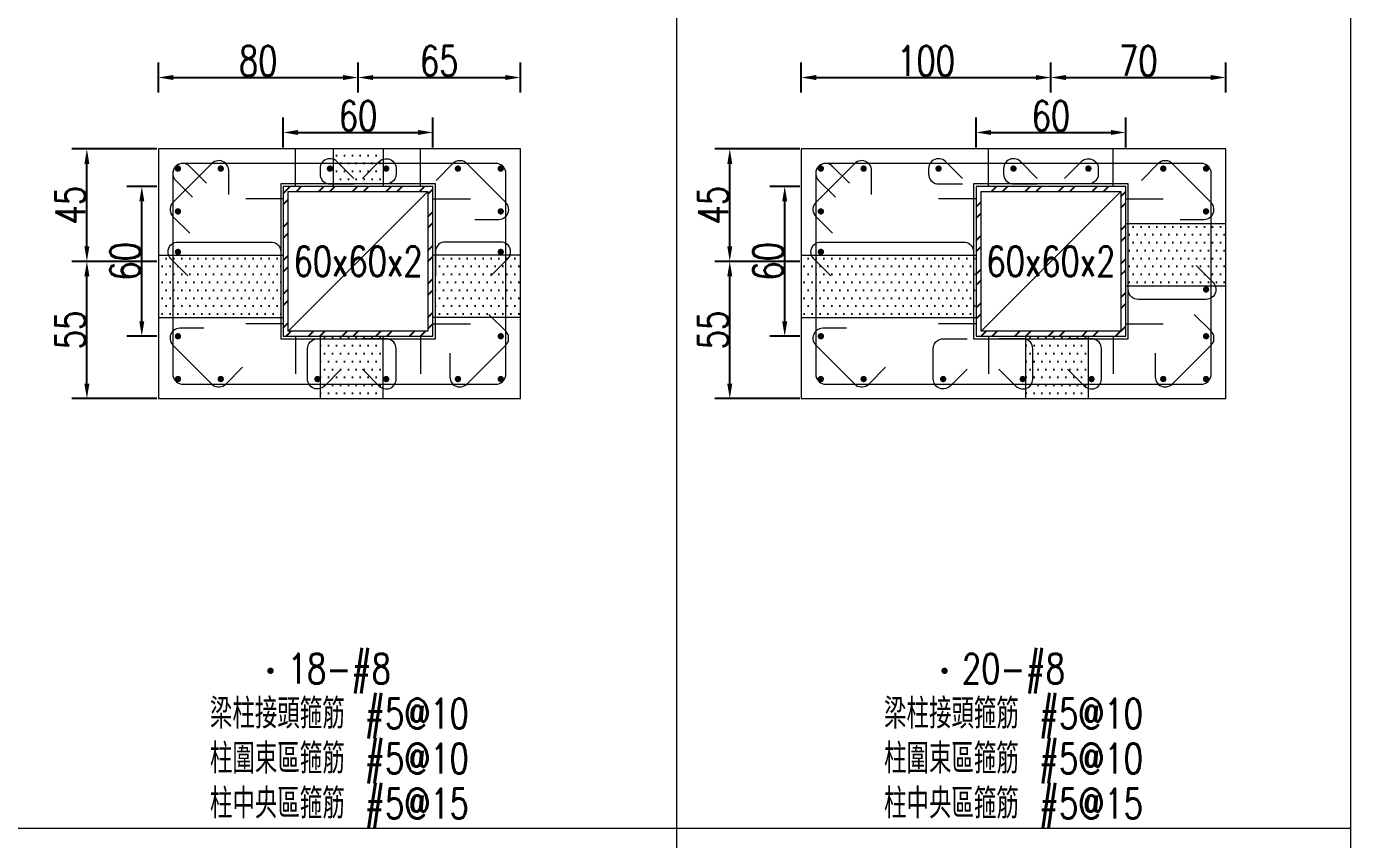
# Model space of a CAD drawing. Header units: millimetres. Extents: x 0 to 3905, y 0 to 8880.
# Drawn here: x 3375 to 3905, y 2437 to 2763 of the extents above; entities that cross this region are included whole.
import ezdxf
from ezdxf.enums import TextEntityAlignment as Align

# ---------------------------------------------------------------- set-up
doc = ezdxf.new("R2010")
doc.units = ezdxf.units.MM
doc.layers.get('DEFPOINTS').update_dxf_attribs({"color": 3})
for name, color, linetype in [('Hatch線', 6, 'Continuous'), ('TC-鋼粱', 132, 'Continuous'), ('主筋斷面', 2, 'Continuous'), ('文字-主筋根數', 7, 'Continuous'), ('文字-剪力筋 中央區', 7, 'Continuous'), ('文字-剪力筋-BC', 7, 'Continuous'), ('文字-剪力筋-圍束區', 7, 'Continuous'), ('文字-輔助字', 7, 'Continuous'), ('柱斷面線', 4, 'Continuous'), ('標註字', 4, 'Continuous'), ('箍筋線', 1, 'Continuous'), ('網格線', 7, 'Continuous'), ('鋼柱', 11, 'Continuous')]:
    doc.layers.add(name, color=color, linetype=linetype)
doc.styles.add('note', font='txt.shx', dxfattribs={"width": 0.75, "height": 12})
doc.styles.add('txt', font='txt.shx', dxfattribs={"height": 0.2, "bigfont": 'chineset.shx'})
doc.dimstyles.new('RCAD_DIM', dxfattribs={"dimtxt": 12, "dimasz": 6, "dimexe": 6, "dimexo": 0.625, "dimtad": 1, "dimdec": 0, "dimdsep": 46, "dimtxsty": 'note', "dimcen": 2.5, "dimclrd": 256, "dimclre": 256, "dimclrt": 256, "dimadec": 0, "dimazin": 0, "dimtfac": 1, "dimtmove": 0, "dimatfit": 3, "dimfxl": 0, "dimtolj": 1, "dimarcsym": 0})

# ---------------------------------------------------------------- blocks, each defined once
blk = doc.blocks.new('*D1902')
at = {"layer": 'DEFPOINTS', "color": 0}
for p in [(3537.5, 2720.62), (3477.5, 2714), (3537.5, 2714)]:
    blk.add_point(p, dxfattribs=at)
at = {"layer": '標註字', "lineweight": -2}
for p, q in [((3477.5, 2714.62), (3477.5, 2726.62)), ((3537.5, 2714.62), (3537.5, 2726.62)), ((3483.5, 2720.62), (3531.5, 2720.62))]:
    blk.add_line(p, q, dxfattribs=at)
at = {"layer": '標註字'}
for points in [[(3483.5, 2721.62), (3483.5, 2719.62), (3477.5, 2720.62)], [(3531.5, 2719.62), (3531.5, 2721.62), (3537.5, 2720.62)]]:
    blk.add_solid(points, dxfattribs=at)
at = {"layer": '標註字', "insert": (3507.5, 2727.25), "char_height": 12, "attachment_point": 5, "style": 'note'}
blk.add_mtext('\\A1;60', dxfattribs=at)
blk = doc.blocks.new('*D1903')
at = {"layer": 'DEFPOINTS', "color": 0}
for p in [(3420.88, 2699), (3427.5, 2699), (3427.5, 2639)]:
    blk.add_point(p, dxfattribs=at)
at = {"layer": '標註字', "lineweight": -2}
for p, q in [((3426.88, 2699), (3414.88, 2699)), ((3420.88, 2645), (3420.88, 2693)), ((3426.88, 2639), (3414.88, 2639))]:
    blk.add_line(p, q, dxfattribs=at)
at = {"layer": '標註字'}
for points in [[(3421.88, 2693), (3419.88, 2693), (3420.88, 2699)], [(3419.88, 2645), (3421.88, 2645), (3420.88, 2639)]]:
    blk.add_solid(points, dxfattribs=at)
at = {"layer": '標註字', "insert": (3414.25, 2669), "char_height": 12, "attachment_point": 5, "rotation": 90, "style": 'note'}
blk.add_mtext('\\A1;60', dxfattribs=at)
blk = doc.blocks.new('*D1904')
at = {"layer": 'DEFPOINTS', "color": 0}
for p in [(3507.5, 2742.62), (3427.5, 2736), (3507.5, 2736)]:
    blk.add_point(p, dxfattribs=at)
at = {"layer": '標註字', "lineweight": -2}
for p, q in [((3427.5, 2736.62), (3427.5, 2748.62)), ((3507.5, 2736.62), (3507.5, 2748.62)), ((3433.5, 2742.62), (3501.5, 2742.62))]:
    blk.add_line(p, q, dxfattribs=at)
at = {"layer": '標註字'}
for points in [[(3433.5, 2743.62), (3433.5, 2741.62), (3427.5, 2742.62)], [(3501.5, 2741.62), (3501.5, 2743.62), (3507.5, 2742.62)]]:
    blk.add_solid(points, dxfattribs=at)
at = {"layer": '標註字', "insert": (3467.5, 2749.25), "char_height": 12, "attachment_point": 5, "style": 'note'}
blk.add_mtext('\\A1;80', dxfattribs=at)
blk = doc.blocks.new('*D1905')
at = {"layer": 'DEFPOINTS', "color": 0}
for p in [(3572.5, 2742.62), (3507.5, 2736), (3572.5, 2736)]:
    blk.add_point(p, dxfattribs=at)
at = {"layer": '標註字', "lineweight": -2}
for p, q in [((3507.5, 2736.62), (3507.5, 2748.62)), ((3572.5, 2736.62), (3572.5, 2748.62)), ((3513.5, 2742.62), (3566.5, 2742.62))]:
    blk.add_line(p, q, dxfattribs=at)
at = {"layer": '標註字'}
for points in [[(3513.5, 2743.62), (3513.5, 2741.62), (3507.5, 2742.62)], [(3566.5, 2741.62), (3566.5, 2743.62), (3572.5, 2742.62)]]:
    blk.add_solid(points, dxfattribs=at)
at = {"layer": '標註字', "insert": (3540, 2749.25), "char_height": 12, "attachment_point": 5, "style": 'note'}
blk.add_mtext('\\A1;65', dxfattribs=at)
blk = doc.blocks.new('*D1906')
at = {"layer": 'DEFPOINTS', "color": 0}
for p in [(3398.88, 2669), (3427.5, 2669), (3427.5, 2614)]:
    blk.add_point(p, dxfattribs=at)
at = {"layer": '標註字', "lineweight": -2}
for p, q in [((3426.88, 2669), (3392.88, 2669)), ((3398.88, 2620), (3398.88, 2663)), ((3426.88, 2614), (3392.88, 2614))]:
    blk.add_line(p, q, dxfattribs=at)
at = {"layer": '標註字'}
for points in [[(3399.88, 2663), (3397.88, 2663), (3398.88, 2669)], [(3397.88, 2620), (3399.88, 2620), (3398.88, 2614)]]:
    blk.add_solid(points, dxfattribs=at)
at = {"layer": '標註字', "insert": (3392.25, 2641.5), "char_height": 12, "attachment_point": 5, "rotation": 90, "style": 'note'}
blk.add_mtext('\\A1;55', dxfattribs=at)
blk = doc.blocks.new('*D1907')
at = {"layer": 'DEFPOINTS', "color": 0}
for p in [(3398.88, 2714), (3427.5, 2714), (3427.5, 2669)]:
    blk.add_point(p, dxfattribs=at)
at = {"layer": '標註字', "lineweight": -2}
for p, q in [((3426.88, 2714), (3392.88, 2714)), ((3398.88, 2675), (3398.88, 2708)), ((3426.88, 2669), (3392.88, 2669))]:
    blk.add_line(p, q, dxfattribs=at)
at = {"layer": '標註字'}
for points in [[(3399.88, 2708), (3397.88, 2708), (3398.88, 2714)], [(3397.88, 2675), (3399.88, 2675), (3398.88, 2669)]]:
    blk.add_solid(points, dxfattribs=at)
at = {"layer": '標註字', "insert": (3392.25, 2691.5), "char_height": 12, "attachment_point": 5, "rotation": 90, "style": 'note'}
blk.add_mtext('\\A1;45', dxfattribs=at)
blk = doc.blocks.new('Circle_Filled')
at = {"const_width": 0.5}
blk.add_lwpolyline([(-0.25, 0, 1), (0.25, 0, 1)], format="xyb", close=True, dxfattribs=at)
blk = doc.blocks.new('*D2034')
at = {"layer": 'DEFPOINTS', "color": 0}
for p in [(3815, 2720.62), (3755, 2714), (3815, 2714)]:
    blk.add_point(p, dxfattribs=at)
at = {"layer": '標註字', "lineweight": -2}
for p, q in [((3755, 2714.62), (3755, 2726.62)), ((3815, 2714.62), (3815, 2726.62)), ((3761, 2720.62), (3809, 2720.62))]:
    blk.add_line(p, q, dxfattribs=at)
at = {"layer": '標註字'}
for points in [[(3761, 2721.62), (3761, 2719.62), (3755, 2720.62)], [(3809, 2719.62), (3809, 2721.62), (3815, 2720.62)]]:
    blk.add_solid(points, dxfattribs=at)
at = {"layer": '標註字', "insert": (3785, 2727.25), "char_height": 12, "attachment_point": 5, "style": 'note'}
blk.add_mtext('\\A1;60', dxfattribs=at)
blk = doc.blocks.new('*D2035')
at = {"layer": 'DEFPOINTS', "color": 0}
for p in [(3678.38, 2699), (3685, 2699), (3685, 2639)]:
    blk.add_point(p, dxfattribs=at)
at = {"layer": '標註字', "lineweight": -2}
for p, q in [((3684.38, 2699), (3672.38, 2699)), ((3678.38, 2645), (3678.38, 2693)), ((3684.38, 2639), (3672.38, 2639))]:
    blk.add_line(p, q, dxfattribs=at)
at = {"layer": '標註字'}
for points in [[(3679.38, 2693), (3677.38, 2693), (3678.38, 2699)], [(3677.38, 2645), (3679.38, 2645), (3678.38, 2639)]]:
    blk.add_solid(points, dxfattribs=at)
at = {"layer": '標註字', "insert": (3671.75, 2669), "char_height": 12, "attachment_point": 5, "rotation": 90, "style": 'note'}
blk.add_mtext('\\A1;60', dxfattribs=at)
blk = doc.blocks.new('*D2036')
at = {"layer": 'DEFPOINTS', "color": 0}
for p in [(3785, 2742.62), (3685, 2736), (3785, 2736)]:
    blk.add_point(p, dxfattribs=at)
at = {"layer": '標註字', "lineweight": -2}
for p, q in [((3685, 2736.62), (3685, 2748.62)), ((3785, 2736.62), (3785, 2748.62)), ((3691, 2742.62), (3779, 2742.62))]:
    blk.add_line(p, q, dxfattribs=at)
at = {"layer": '標註字'}
for points in [[(3691, 2743.62), (3691, 2741.62), (3685, 2742.62)], [(3779, 2741.62), (3779, 2743.62), (3785, 2742.62)]]:
    blk.add_solid(points, dxfattribs=at)
at = {"layer": '標註字', "insert": (3735, 2749.25), "char_height": 12, "attachment_point": 5, "style": 'note'}
blk.add_mtext('\\A1;100', dxfattribs=at)
blk = doc.blocks.new('*D2037')
at = {"layer": 'DEFPOINTS', "color": 0}
for p in [(3855, 2742.62), (3785, 2736), (3855, 2736)]:
    blk.add_point(p, dxfattribs=at)
at = {"layer": '標註字', "lineweight": -2}
for p, q in [((3785, 2736.62), (3785, 2748.62)), ((3855, 2736.62), (3855, 2748.62)), ((3791, 2742.62), (3849, 2742.62))]:
    blk.add_line(p, q, dxfattribs=at)
at = {"layer": '標註字'}
for points in [[(3791, 2743.62), (3791, 2741.62), (3785, 2742.62)], [(3849, 2741.62), (3849, 2743.62), (3855, 2742.62)]]:
    blk.add_solid(points, dxfattribs=at)
at = {"layer": '標註字', "insert": (3820, 2749.25), "char_height": 12, "attachment_point": 5, "style": 'note'}
blk.add_mtext('\\A1;70', dxfattribs=at)
blk = doc.blocks.new('*D2038')
at = {"layer": 'DEFPOINTS', "color": 0}
for p in [(3656.38, 2669), (3685, 2669), (3685, 2614)]:
    blk.add_point(p, dxfattribs=at)
at = {"layer": '標註字', "lineweight": -2}
for p, q in [((3684.38, 2669), (3650.38, 2669)), ((3656.38, 2620), (3656.38, 2663)), ((3684.38, 2614), (3650.38, 2614))]:
    blk.add_line(p, q, dxfattribs=at)
at = {"layer": '標註字'}
for points in [[(3657.38, 2663), (3655.38, 2663), (3656.38, 2669)], [(3655.38, 2620), (3657.38, 2620), (3656.38, 2614)]]:
    blk.add_solid(points, dxfattribs=at)
at = {"layer": '標註字', "insert": (3649.75, 2641.5), "char_height": 12, "attachment_point": 5, "rotation": 90, "style": 'note'}
blk.add_mtext('\\A1;55', dxfattribs=at)
blk = doc.blocks.new('*D2039')
at = {"layer": 'DEFPOINTS', "color": 0}
for p in [(3656.38, 2714), (3685, 2714), (3685, 2669)]:
    blk.add_point(p, dxfattribs=at)
at = {"layer": '標註字', "lineweight": -2}
for p, q in [((3684.38, 2714), (3650.38, 2714)), ((3656.38, 2675), (3656.38, 2708)), ((3684.38, 2669), (3650.38, 2669))]:
    blk.add_line(p, q, dxfattribs=at)
at = {"layer": '標註字'}
for points in [[(3657.38, 2708), (3655.38, 2708), (3656.38, 2714)], [(3655.38, 2675), (3657.38, 2675), (3656.38, 2669)]]:
    blk.add_solid(points, dxfattribs=at)
at = {"layer": '標註字', "insert": (3649.75, 2691.5), "char_height": 12, "attachment_point": 5, "rotation": 90, "style": 'note'}
blk.add_mtext('\\A1;45', dxfattribs=at)

msp = doc.modelspace()

# ---------------------------------------------------------------- hatches: boundary and pattern name
at = {"layer": 'Hatch線'}
h = msp.add_hatch(dxfattribs=at)
h.set_pattern_fill('ANSI32', color=256, style=0)
h.paths.add_polyline_path([(3477.5, 2639), (3537.5, 2639), (3537.5, 2699), (3477.5, 2699)], flags=17)
h.paths.add_polyline_path([(3479.5, 2641), (3479.5, 2697), (3535.5, 2697), (3535.5, 2641)])
h = msp.add_hatch(dxfattribs=at)
h.set_pattern_fill('ANSI32', color=256, style=0)
h.paths.add_polyline_path([(3755, 2639), (3815, 2639), (3815, 2699), (3755, 2699)], flags=17)
h.paths.add_polyline_path([(3757, 2641), (3757, 2697), (3813, 2697), (3813, 2641)])
at = {"layer": 'TC-鋼粱'}
h = msp.add_hatch(dxfattribs=at)
h.set_pattern_fill('DOTS', color=256, scale=2, style=0)
h.paths.add_polyline_path([(3517.5, 2714), (3497.5, 2714), (3497.5, 2699), (3517.5, 2699)], flags=17)
h = msp.add_hatch(dxfattribs=at)
h.set_pattern_fill('DOTS', color=256, scale=2, style=0)
h.paths.add_polyline_path([(3855, 2659), (3855, 2684), (3815, 2684), (3815, 2659)], flags=17)
h = msp.add_hatch(dxfattribs=at)
h.set_pattern_fill('DOTS', color=256, scale=2, style=0)
h.paths.add_polyline_path([(3427.5, 2671.5), (3427.5, 2646.5), (3477.5, 2646.5), (3477.5, 2671.5)], flags=17)
h = msp.add_hatch(dxfattribs=at)
h.set_pattern_fill('DOTS', color=256, scale=2, style=0)
h.paths.add_polyline_path([(3572.5, 2646.5), (3572.5, 2671.5), (3537.5, 2671.5), (3537.5, 2646.5)], flags=17)
h = msp.add_hatch(dxfattribs=at)
h.set_pattern_fill('DOTS', color=256, scale=2, style=0)
h.paths.add_polyline_path([(3685, 2671.5), (3685, 2646.5), (3755, 2646.5), (3755, 2671.5)], flags=17)
h = msp.add_hatch(dxfattribs=at)
h.set_pattern_fill('DOTS', color=256, scale=2, style=0)
h.paths.add_polyline_path([(3492.5, 2614), (3517.5, 2614), (3517.5, 2639), (3492.5, 2639)], flags=17)
h = msp.add_hatch(dxfattribs=at)
h.set_pattern_fill('DOTS', color=256, scale=2, style=0)
h.paths.add_polyline_path([(3775, 2614), (3800, 2614), (3800, 2639), (3775, 2639)], flags=17)

# ---------------------------------------------------------------- linework, layer by layer
at = {"layer": 'DEFPOINTS', "lineweight": 5}
for points in [[(3482.5, 2699), (3482.5, 2714)], [(3532.5, 2699), (3532.5, 2714)], [(3760, 2699), (3760, 2714)], [(3810, 2699), (3810, 2714)], [(3477.5, 2638), (3538.5, 2638), (3538.5, 2700), (3476.5, 2700), (3476.5, 2638), (3477.5, 2638)], [(3755, 2638), (3816, 2638), (3816, 2700), (3754, 2700), (3754, 2638), (3755, 2638)], [(3477.5, 2694), (3462.5, 2694)], [(3479.5, 2641), (3535.5, 2697)], [(3537.5, 2694), (3552.5, 2694)], [(3755, 2694), (3740, 2694)], [(3757, 2641), (3813, 2697)], [(3815, 2694), (3830, 2694)], [(3477.5, 2644), (3462.5, 2644)], [(3537.5, 2644), (3552.5, 2644)], [(3755, 2644), (3740, 2644)], [(3815, 2644), (3830, 2644)], [(3482.5, 2639), (3482.5, 2624)], [(3532.5, 2639), (3532.5, 2624)], [(3760, 2639), (3760, 2624)], [(3810, 2639), (3810, 2624)]]:
    msp.add_lwpolyline(points, dxfattribs=at)
at = {"layer": 'TC-鋼粱', "lineweight": 5}
for points in [[(3497.5, 2714), (3497.5, 2699)], [(3517.5, 2714), (3517.5, 2699)], [(3855, 2684), (3815, 2684)], [(3427.5, 2671.5), (3477.5, 2671.5)], [(3572.5, 2671.5), (3537.5, 2671.5)], [(3685, 2671.5), (3755, 2671.5)], [(3855, 2659), (3815, 2659)], [(3427.5, 2646.5), (3477.5, 2646.5)], [(3572.5, 2646.5), (3537.5, 2646.5)], [(3685, 2646.5), (3755, 2646.5)], [(3492.5, 2614), (3492.5, 2639)], [(3517.5, 2614), (3517.5, 2639)], [(3775, 2614), (3775, 2639)], [(3800, 2614), (3800, 2639)]]:
    msp.add_lwpolyline(points, dxfattribs=at)
at = {"layer": '柱斷面線', "lineweight": 5}
for points in [[(3427.5, 2614), (3572.5, 2614), (3572.5, 2714), (3427.5, 2714), (3427.5, 2614)], [(3685, 2614), (3855, 2614), (3855, 2714), (3685, 2714), (3685, 2614)]]:
    msp.add_lwpolyline(points, dxfattribs=at)
at = {"layer": '箍筋線', "lineweight": 5}
for points in [[(3505.79, 2702.2), (3499.04, 2708.95), (3498.53, 2709.38), (3497.95, 2709.72), (3497.33, 2709.96), (3496.68, 2710.09), (3496.01, 2710.11), (3495.35, 2710.02), (3494.71, 2709.81), (3494.12, 2709.51), (3493.58, 2709.1), (3493.12, 2708.62), (3492.75, 2708.06), (3492.48, 2707.45), (3492.31, 2706.81), (3492.25, 2706.14), (3492.25, 2703.97), (3492.32, 2703.28), (3492.49, 2702.62), (3492.79, 2701.99), (3493.18, 2701.42), (3493.67, 2700.93), (3494.24, 2700.53), (3494.87, 2700.24), (3495.54, 2700.06), (3496.23, 2700), (3505.77, 2700)], [(3509.21, 2702.2), (3515.96, 2708.95), (3516.47, 2709.38), (3517.05, 2709.72), (3517.67, 2709.96), (3518.32, 2710.09), (3518.99, 2710.11), (3519.65, 2710.02), (3520.29, 2709.81), (3520.88, 2709.51), (3521.42, 2709.1), (3521.88, 2708.62), (3522.25, 2708.06), (3522.52, 2707.45), (3522.69, 2706.81), (3522.74, 2706.14), (3522.74, 2703.97), (3522.68, 2703.28), (3522.51, 2702.62), (3522.21, 2701.99), (3521.81, 2701.42), (3521.32, 2700.93), (3520.76, 2700.53), (3520.13, 2700.24), (3519.46, 2700.06), (3518.77, 2700), (3509.23, 2700)], [(3749.56, 2702.2), (3742.81, 2708.95), (3742.3, 2709.38), (3741.72, 2709.72), (3741.1, 2709.96), (3740.45, 2710.09), (3739.78, 2710.11), (3739.12, 2710.02), (3738.48, 2709.81), (3737.89, 2709.51), (3737.35, 2709.1), (3736.89, 2708.62), (3736.52, 2708.06), (3736.25, 2707.45), (3736.08, 2706.81), (3736.03, 2706.14), (3736.03, 2703.97), (3736.09, 2703.28), (3736.26, 2702.62), (3736.56, 2701.99), (3736.95, 2701.42), (3737.44, 2700.93), (3738.01, 2700.53), (3738.64, 2700.24), (3739.31, 2700.06), (3740, 2700), (3749.54, 2700)], [(3779.56, 2702.2), (3772.81, 2708.95), (3772.3, 2709.38), (3771.72, 2709.72), (3771.1, 2709.96), (3770.45, 2710.09), (3769.78, 2710.11), (3769.12, 2710.02), (3768.48, 2709.81), (3767.89, 2709.51), (3767.35, 2709.1), (3766.89, 2708.62), (3766.52, 2708.06), (3766.25, 2707.45), (3766.08, 2706.81), (3766.03, 2706.14), (3766.03, 2703.97), (3766.09, 2703.28), (3766.26, 2702.62), (3766.56, 2701.99), (3766.95, 2701.42), (3767.44, 2700.93), (3768.01, 2700.53), (3768.64, 2700.24), (3769.31, 2700.06), (3770, 2700), (3779.54, 2700)], [(3790.44, 2702.2), (3797.19, 2708.95), (3797.7, 2709.38), (3798.28, 2709.72), (3798.9, 2709.96), (3799.55, 2710.09), (3800.22, 2710.11), (3800.88, 2710.02), (3801.52, 2709.81), (3802.11, 2709.51), (3802.65, 2709.1), (3803.11, 2708.62), (3803.48, 2708.06), (3803.75, 2707.45), (3803.92, 2706.81), (3803.97, 2706.14), (3803.97, 2703.97), (3803.91, 2703.28), (3803.74, 2702.62), (3803.44, 2701.99), (3803.05, 2701.42), (3802.56, 2700.93), (3801.99, 2700.53), (3801.36, 2700.24), (3800.69, 2700.06), (3800, 2700), (3790.46, 2700)], [(3455.69, 2695.81), (3455.69, 2705.35), (3455.63, 2706.02), (3455.46, 2706.66), (3455.19, 2707.27), (3454.82, 2707.83), (3454.36, 2708.32), (3453.83, 2708.72), (3453.23, 2709.02), (3452.6, 2709.23), (3451.93, 2709.32), (3451.27, 2709.3), (3450.61, 2709.17), (3449.99, 2708.93), (3449.41, 2708.59), (3448.9, 2708.16), (3433.34, 2692.6), (3432.89, 2692.07), (3432.55, 2691.47), (3432.31, 2690.82), (3432.19, 2690.13), (3432.19, 2689.44), (3432.31, 2688.76), (3432.55, 2688.11), (3432.89, 2687.51), (3433.34, 2686.98), (3440.08, 2680.23)], [(3446.83, 2700.29), (3440.08, 2707.04), (3439.57, 2707.47), (3438.99, 2707.81), (3438.37, 2708.05), (3437.72, 2708.18), (3437.05, 2708.2), (3436.39, 2708.11), (3435.75, 2707.9), (3435.16, 2707.6), (3434.62, 2707.19), (3434.16, 2706.71), (3433.79, 2706.15), (3433.52, 2705.54), (3433.35, 2704.9), (3433.29, 2704.23), (3433.29, 2623.77), (3433.36, 2623.08), (3433.53, 2622.41), (3433.83, 2621.78), (3434.22, 2621.21), (3434.71, 2620.72), (3435.28, 2620.33), (3435.91, 2620.03), (3436.58, 2619.86), (3437.27, 2619.79), (3562.73, 2619.79), (3563.42, 2619.86), (3564.09, 2620.03), (3564.72, 2620.33), (3565.29, 2620.72), (3565.78, 2621.21), (3566.17, 2621.78), (3566.47, 2622.41), (3566.64, 2623.08), (3566.71, 2623.77), (3566.71, 2704.23), (3566.64, 2704.92), (3566.47, 2705.59), (3566.17, 2706.22), (3565.78, 2706.79), (3565.29, 2707.28), (3564.72, 2707.67), (3564.09, 2707.97), (3563.42, 2708.14), (3562.73, 2708.21), (3437.27, 2708.21), (3436.6, 2708.15), (3435.96, 2707.98), (3435.35, 2707.71), (3434.79, 2707.34), (3434.31, 2706.88), (3433.9, 2706.34), (3433.6, 2705.75), (3433.39, 2705.11), (3433.3, 2704.45), (3433.32, 2703.78), (3433.45, 2703.13), (3433.69, 2702.51), (3434.03, 2701.93), (3434.46, 2701.42), (3441.21, 2694.67)], [(3554.31, 2685.81), (3563.85, 2685.81), (3564.52, 2685.87), (3565.16, 2686.04), (3565.77, 2686.31), (3566.33, 2686.68), (3566.82, 2687.14), (3567.22, 2687.67), (3567.52, 2688.27), (3567.73, 2688.9), (3567.82, 2689.57), (3567.8, 2690.23), (3567.67, 2690.89), (3567.43, 2691.51), (3567.09, 2692.09), (3566.66, 2692.6), (3551.1, 2708.16), (3550.57, 2708.61), (3549.97, 2708.95), (3549.32, 2709.19), (3548.63, 2709.31), (3547.94, 2709.31), (3547.26, 2709.19), (3546.61, 2708.95), (3546.01, 2708.61), (3545.48, 2708.16), (3538.73, 2701.42)], [(3713.19, 2695.81), (3713.19, 2705.35), (3713.13, 2706.02), (3712.96, 2706.66), (3712.69, 2707.27), (3712.32, 2707.83), (3711.86, 2708.32), (3711.33, 2708.72), (3710.73, 2709.02), (3710.1, 2709.23), (3709.43, 2709.32), (3708.77, 2709.3), (3708.11, 2709.17), (3707.49, 2708.93), (3706.91, 2708.59), (3706.4, 2708.16), (3690.84, 2692.6), (3690.39, 2692.07), (3690.05, 2691.47), (3689.81, 2690.82), (3689.69, 2690.13), (3689.69, 2689.44), (3689.81, 2688.76), (3690.05, 2688.11), (3690.39, 2687.51), (3690.84, 2686.98), (3697.58, 2680.23)], [(3704.33, 2700.29), (3697.58, 2707.04), (3697.07, 2707.47), (3696.49, 2707.81), (3695.87, 2708.05), (3695.22, 2708.18), (3694.55, 2708.2), (3693.89, 2708.11), (3693.25, 2707.9), (3692.66, 2707.6), (3692.12, 2707.19), (3691.66, 2706.71), (3691.29, 2706.15), (3691.02, 2705.54), (3690.85, 2704.9), (3690.79, 2704.23), (3690.79, 2623.77), (3690.86, 2623.08), (3691.03, 2622.41), (3691.33, 2621.78), (3691.72, 2621.21), (3692.21, 2620.72), (3692.78, 2620.33), (3693.41, 2620.03), (3694.08, 2619.86), (3694.77, 2619.79), (3845.23, 2619.79), (3845.92, 2619.86), (3846.59, 2620.03), (3847.22, 2620.33), (3847.79, 2620.72), (3848.28, 2621.21), (3848.67, 2621.78), (3848.97, 2622.41), (3849.14, 2623.08), (3849.21, 2623.77), (3849.21, 2704.23), (3849.14, 2704.92), (3848.97, 2705.59), (3848.67, 2706.22), (3848.28, 2706.79), (3847.79, 2707.28), (3847.22, 2707.67), (3846.59, 2707.97), (3845.92, 2708.14), (3845.23, 2708.21), (3694.77, 2708.21), (3694.1, 2708.15), (3693.46, 2707.98), (3692.85, 2707.71), (3692.29, 2707.34), (3691.81, 2706.88), (3691.4, 2706.34), (3691.1, 2705.75), (3690.89, 2705.11), (3690.8, 2704.45), (3690.82, 2703.78), (3690.95, 2703.13), (3691.19, 2702.51), (3691.53, 2701.93), (3691.96, 2701.42), (3698.71, 2694.67)], [(3836.81, 2685.81), (3846.35, 2685.81), (3847.02, 2685.87), (3847.66, 2686.04), (3848.27, 2686.31), (3848.83, 2686.68), (3849.32, 2687.14), (3849.72, 2687.67), (3850.02, 2688.27), (3850.23, 2688.9), (3850.32, 2689.57), (3850.3, 2690.23), (3850.17, 2690.89), (3849.93, 2691.51), (3849.59, 2692.09), (3849.16, 2692.6), (3833.6, 2708.16), (3833.07, 2708.61), (3832.47, 2708.95), (3831.82, 2709.19), (3831.13, 2709.31), (3830.44, 2709.31), (3829.76, 2709.19), (3829.11, 2708.95), (3828.51, 2708.61), (3827.98, 2708.16), (3821.23, 2701.42)], [(3439.3, 2663.21), (3432.55, 2669.96), (3432.12, 2670.47), (3431.78, 2671.05), (3431.54, 2671.67), (3431.41, 2672.32), (3431.39, 2672.99), (3431.48, 2673.65), (3431.69, 2674.29), (3431.99, 2674.88), (3432.4, 2675.42), (3432.88, 2675.88), (3433.44, 2676.25), (3434.05, 2676.52), (3434.69, 2676.69), (3435.36, 2676.74), (3472.53, 2676.74), (3473.22, 2676.68), (3473.88, 2676.51), (3474.51, 2676.21), (3475.08, 2675.81), (3475.57, 2675.33), (3475.97, 2674.76), (3476.26, 2674.13), (3476.44, 2673.46), (3476.5, 2672.77), (3476.5, 2663.23)], [(3560.7, 2663.21), (3567.45, 2669.96), (3567.88, 2670.47), (3568.22, 2671.05), (3568.46, 2671.67), (3568.59, 2672.32), (3568.61, 2672.99), (3568.52, 2673.65), (3568.31, 2674.29), (3568.01, 2674.88), (3567.6, 2675.42), (3567.12, 2675.88), (3566.56, 2676.25), (3565.95, 2676.52), (3565.31, 2676.69), (3564.64, 2676.74), (3542.43, 2676.74), (3541.74, 2676.68), (3541.07, 2676.51), (3540.44, 2676.21), (3539.88, 2675.81), (3539.39, 2675.33), (3538.99, 2674.76), (3538.7, 2674.13), (3538.52, 2673.46), (3538.46, 2672.77), (3538.46, 2663.23)], [(3696.8, 2663.21), (3690.05, 2669.96), (3689.62, 2670.47), (3689.28, 2671.05), (3689.04, 2671.67), (3688.91, 2672.32), (3688.89, 2672.99), (3688.98, 2673.65), (3689.19, 2674.29), (3689.49, 2674.88), (3689.9, 2675.42), (3690.38, 2675.88), (3690.94, 2676.25), (3691.55, 2676.52), (3692.19, 2676.69), (3692.86, 2676.74), (3750.02, 2676.74), (3750.72, 2676.68), (3751.38, 2676.51), (3752.01, 2676.21), (3752.58, 2675.81), (3753.07, 2675.33), (3753.47, 2674.76), (3753.76, 2674.13), (3753.94, 2673.46), (3754, 2672.77), (3754, 2663.23)], [(3843.2, 2667.29), (3849.95, 2660.54), (3850.38, 2660.03), (3850.72, 2659.45), (3850.96, 2658.83), (3851.09, 2658.18), (3851.11, 2657.51), (3851.02, 2656.85), (3850.81, 2656.21), (3850.51, 2655.62), (3850.1, 2655.08), (3849.62, 2654.62), (3849.06, 2654.25), (3848.45, 2653.98), (3847.81, 2653.81), (3847.14, 2653.75), (3819.97, 2653.75), (3819.28, 2653.82), (3818.62, 2653.99), (3817.99, 2654.29), (3817.42, 2654.68), (3816.93, 2655.17), (3816.53, 2655.74), (3816.24, 2656.37), (3816.06, 2657.04), (3816, 2657.73), (3816, 2667.27)], [(3544.31, 2632.19), (3544.31, 2622.65), (3544.37, 2621.98), (3544.54, 2621.34), (3544.81, 2620.73), (3545.18, 2620.17), (3545.64, 2619.68), (3546.17, 2619.28), (3546.77, 2618.98), (3547.4, 2618.77), (3548.07, 2618.68), (3548.73, 2618.7), (3549.39, 2618.83), (3550.01, 2619.07), (3550.59, 2619.41), (3551.1, 2619.84), (3566.66, 2635.4), (3567.11, 2635.93), (3567.45, 2636.53), (3567.69, 2637.18), (3567.81, 2637.87), (3567.81, 2638.56), (3567.69, 2639.24), (3567.45, 2639.89), (3567.11, 2640.49), (3566.66, 2641.02), (3559.92, 2647.77)], [(3826.81, 2632.19), (3826.81, 2622.65), (3826.87, 2621.98), (3827.04, 2621.34), (3827.31, 2620.73), (3827.68, 2620.17), (3828.14, 2619.68), (3828.67, 2619.28), (3829.27, 2618.98), (3829.9, 2618.77), (3830.57, 2618.68), (3831.23, 2618.7), (3831.89, 2618.83), (3832.51, 2619.07), (3833.09, 2619.41), (3833.6, 2619.84), (3849.16, 2635.4), (3849.61, 2635.93), (3849.95, 2636.53), (3850.19, 2637.18), (3850.31, 2637.87), (3850.31, 2638.56), (3850.19, 2639.24), (3849.95, 2639.89), (3849.61, 2640.49), (3849.16, 2641.02), (3842.42, 2647.77)], [(3445.69, 2642.19), (3436.15, 2642.19), (3435.48, 2642.13), (3434.84, 2641.96), (3434.23, 2641.69), (3433.67, 2641.32), (3433.18, 2640.86), (3432.78, 2640.33), (3432.48, 2639.73), (3432.27, 2639.1), (3432.18, 2638.43), (3432.2, 2637.77), (3432.33, 2637.11), (3432.57, 2636.49), (3432.91, 2635.91), (3433.34, 2635.4), (3448.9, 2619.84), (3449.43, 2619.39), (3450.03, 2619.05), (3450.68, 2618.81), (3451.37, 2618.69), (3452.06, 2618.69), (3452.74, 2618.81), (3453.39, 2619.05), (3453.99, 2619.39), (3454.52, 2619.84), (3461.27, 2626.58)], [(3703.19, 2642.19), (3693.65, 2642.19), (3692.98, 2642.13), (3692.34, 2641.96), (3691.73, 2641.69), (3691.17, 2641.32), (3690.68, 2640.86), (3690.28, 2640.33), (3689.98, 2639.73), (3689.77, 2639.1), (3689.68, 2638.43), (3689.7, 2637.77), (3689.83, 2637.11), (3690.07, 2636.49), (3690.41, 2635.91), (3690.84, 2635.4), (3706.4, 2619.84), (3706.93, 2619.39), (3707.53, 2619.05), (3708.18, 2618.81), (3708.87, 2618.69), (3709.56, 2618.69), (3710.24, 2618.81), (3710.89, 2619.05), (3711.49, 2619.39), (3712.02, 2619.84), (3718.77, 2626.58)], [(3500.79, 2625.8), (3494.04, 2619.05), (3493.53, 2618.62), (3492.95, 2618.28), (3492.33, 2618.04), (3491.67, 2617.91), (3491.01, 2617.89), (3490.35, 2617.98), (3489.71, 2618.19), (3489.12, 2618.49), (3488.58, 2618.9), (3488.12, 2619.38), (3487.75, 2619.94), (3487.48, 2620.55), (3487.31, 2621.19), (3487.25, 2621.86), (3487.25, 2634.02), (3487.32, 2634.72), (3487.49, 2635.38), (3487.79, 2636.01), (3488.18, 2636.58), (3488.67, 2637.07), (3489.24, 2637.47), (3489.87, 2637.76), (3490.54, 2637.94), (3491.23, 2638), (3500.77, 2638)], [(3509.21, 2625.8), (3515.96, 2619.05), (3516.47, 2618.62), (3517.05, 2618.28), (3517.67, 2618.04), (3518.32, 2617.91), (3518.99, 2617.89), (3519.65, 2617.98), (3520.29, 2618.19), (3520.88, 2618.49), (3521.42, 2618.9), (3521.88, 2619.38), (3522.25, 2619.94), (3522.52, 2620.55), (3522.69, 2621.19), (3522.74, 2621.86), (3522.74, 2634.02), (3522.68, 2634.72), (3522.51, 2635.38), (3522.21, 2636.01), (3521.81, 2636.58), (3521.32, 2637.07), (3520.76, 2637.47), (3520.13, 2637.76), (3519.46, 2637.94), (3518.77, 2638), (3509.23, 2638)], [(3751.42, 2625.8), (3744.68, 2619.05), (3744.17, 2618.62), (3743.59, 2618.28), (3742.97, 2618.04), (3742.31, 2617.91), (3741.64, 2617.89), (3740.98, 2617.98), (3740.34, 2618.19), (3739.75, 2618.49), (3739.22, 2618.9), (3738.76, 2619.38), (3738.39, 2619.94), (3738.11, 2620.55), (3737.95, 2621.19), (3737.89, 2621.86), (3737.89, 2634.02), (3737.95, 2634.72), (3738.13, 2635.38), (3738.42, 2636.01), (3738.82, 2636.58), (3739.31, 2637.07), (3739.88, 2637.47), (3740.51, 2637.76), (3741.17, 2637.94), (3741.86, 2638), (3751.4, 2638)], [(3764.17, 2625.8), (3770.92, 2619.05), (3771.43, 2618.62), (3772.01, 2618.28), (3772.63, 2618.04), (3773.28, 2617.91), (3773.95, 2617.89), (3774.61, 2617.98), (3775.25, 2618.19), (3775.84, 2618.49), (3776.38, 2618.9), (3776.84, 2619.38), (3777.21, 2619.94), (3777.48, 2620.55), (3777.65, 2621.19), (3777.7, 2621.86), (3777.7, 2634.02), (3777.64, 2634.72), (3777.47, 2635.38), (3777.17, 2636.01), (3776.77, 2636.58), (3776.28, 2637.07), (3775.72, 2637.47), (3775.09, 2637.76), (3774.42, 2637.94), (3773.73, 2638), (3764.19, 2638)], [(3791.71, 2625.8), (3798.46, 2619.05), (3798.97, 2618.62), (3799.55, 2618.28), (3800.17, 2618.04), (3800.82, 2617.91), (3801.49, 2617.89), (3802.15, 2617.98), (3802.79, 2618.19), (3803.38, 2618.49), (3803.92, 2618.9), (3804.38, 2619.38), (3804.75, 2619.94), (3805.02, 2620.55), (3805.19, 2621.19), (3805.24, 2621.86), (3805.24, 2634.02), (3805.18, 2634.72), (3805.01, 2635.38), (3804.71, 2636.01), (3804.31, 2636.58), (3803.82, 2637.07), (3803.26, 2637.47), (3802.63, 2637.76), (3801.96, 2637.94), (3801.27, 2638), (3791.73, 2638)]]:
    msp.add_lwpolyline(points, dxfattribs=at)
at = {"layer": '網格線', "lineweight": 5}
for points in [[(3635, 2814), (3635, 2442)], [(3905, 2814), (3905, 2442)], [(3365, 2442), (3635, 2442)], [(3635, 2442), (3905, 2442)], [(3635, 2442), (3635, 2412)], [(3905, 2442), (3905, 2412)]]:
    msp.add_lwpolyline(points, dxfattribs=at)
at = {"layer": '鋼柱', "lineweight": 5}
for points in [[(3477.5, 2639), (3537.5, 2639), (3537.5, 2699), (3477.5, 2699), (3477.5, 2639)], [(3479.5, 2641), (3479.5, 2697), (3535.5, 2697), (3535.5, 2641), (3479.5, 2641)], [(3755, 2639), (3815, 2639), (3815, 2699), (3755, 2699), (3755, 2639)], [(3757, 2641), (3757, 2697), (3813, 2697), (3813, 2641), (3757, 2641)]]:
    msp.add_lwpolyline(points, dxfattribs=at)

# ---------------------------------------------------------------- block references
at = {"layer": '主筋斷面', "lineweight": 5, "xscale": 2.539999961853027, "yscale": 2.539999961853027}
for p in [(3435.36, 2706.14), (3452.5, 2706.14), (3496.23, 2706.14), (3518.77, 2706.14), (3547.5, 2706.14), (3564.64, 2706.14), (3692.86, 2706.14), (3710, 2706.14), (3740, 2706.14), (3770, 2706.14), (3800, 2706.14), (3830, 2706.14), (3847.14, 2706.14), (3435.36, 2689), (3564.64, 2689), (3692.86, 2689), (3847.14, 2689), (3435.36, 2672.77), (3564.64, 2672.77), (3692.86, 2672.77), (3847.14, 2657.73), (3435.36, 2639), (3564.64, 2639), (3692.86, 2639), (3847.14, 2639), (3435.36, 2621.86), (3452.5, 2621.86), (3491.23, 2621.86), (3518.77, 2621.86), (3547.5, 2621.86), (3564.64, 2621.86), (3692.86, 2621.86), (3710, 2621.86), (3741.86, 2621.86), (3773.73, 2621.86), (3801.27, 2621.86), (3830, 2621.86), (3847.14, 2621.86), (3472.42, 2505), (3742.42, 2505)]:
    msp.add_blockref('Circle_Filled', p, dxfattribs=at)

# ---------------------------------------------------------------- texts
at = {"layer": '文字-主筋根數', "style": 'txt', "width": 0.75}
for s, p in [('18-#8', (3500, 2505)), ('20-#8', (3770, 2505))]:
    msp.add_text(s, height=12, dxfattribs=at).set_placement(p, align=Align.MIDDLE)
at = {"layer": '文字-剪力筋 中央區', "style": 'txt', "width": 0.75}
for p in [(3500, 2451), (3770, 2451)]:
    msp.add_text('柱中央區箍筋 #5@15', height=12, dxfattribs=at).set_placement(p, align=Align.MIDDLE)
at = {"layer": '文字-剪力筋-BC', "style": 'txt', "width": 0.75}
for p in [(3500, 2487), (3770, 2487)]:
    msp.add_text('梁柱接頭箍筋 #5@10', height=12, dxfattribs=at).set_placement(p, align=Align.MIDDLE)
at = {"layer": '文字-剪力筋-圍束區', "style": 'txt', "width": 0.75}
for p in [(3500, 2469), (3770, 2469)]:
    msp.add_text('柱圍束區箍筋 #5@10', height=12, dxfattribs=at).set_placement(p, align=Align.MIDDLE)
at = {"layer": '文字-輔助字', "style": 'txt', "width": 0.75}
for p in [(3507.5, 2669), (3785, 2669)]:
    msp.add_text('60x60x2', height=12, dxfattribs=at).set_placement(p, align=Align.MIDDLE)

# ---------------------------------------------------------------- dimensions: what is measured, and where the dimension line sits
at = {"layer": '標註字'}
for base, p1, p2, picture, middle in [((3507.5, 2742.62), (3427.5, 2736), (3507.5, 2736), '*D1904', (3467.5, 2749.25)), ((3572.5, 2742.62), (3507.5, 2736), (3572.5, 2736), '*D1905', (3540, 2749.25)), ((3785, 2742.62), (3685, 2736), (3785, 2736), '*D2036', (3735, 2749.25)), ((3855, 2742.62), (3785, 2736), (3855, 2736), '*D2037', (3820, 2749.25)), ((3537.5, 2720.62), (3477.5, 2714), (3537.5, 2714), '*D1902', (3507.5, 2727.25)), ((3815, 2720.62), (3755, 2714), (3815, 2714), '*D2034', (3785, 2727.25))]:
    dim = msp.add_linear_dim(base=base, p1=p1, p2=p2, dimstyle='RCAD_DIM', dxfattribs=at)
    dim.commit()
    dim.dimension.update_dxf_attribs({"geometry": picture, "text_midpoint": middle})
for base, p1, p2, picture, middle in [((3398.88, 2714), (3427.5, 2669), (3427.5, 2714), '*D1907', (3392.25, 2691.5)), ((3656.38, 2714), (3685, 2669), (3685, 2714), '*D2039', (3649.75, 2691.5)), ((3420.88, 2699), (3427.5, 2639), (3427.5, 2699), '*D1903', (3414.25, 2669)), ((3678.38, 2699), (3685, 2639), (3685, 2699), '*D2035', (3671.75, 2669)), ((3398.88, 2669), (3427.5, 2614), (3427.5, 2669), '*D1906', (3392.25, 2641.5)), ((3656.38, 2669), (3685, 2614), (3685, 2669), '*D2038', (3649.75, 2641.5))]:
    dim = msp.add_linear_dim(base=base, p1=p1, p2=p2, angle=90, dimstyle='RCAD_DIM', dxfattribs=at)
    dim.commit()
    dim.dimension.update_dxf_attribs({"geometry": picture, "text_midpoint": middle})

doc.saveas('drawing.dxf')
